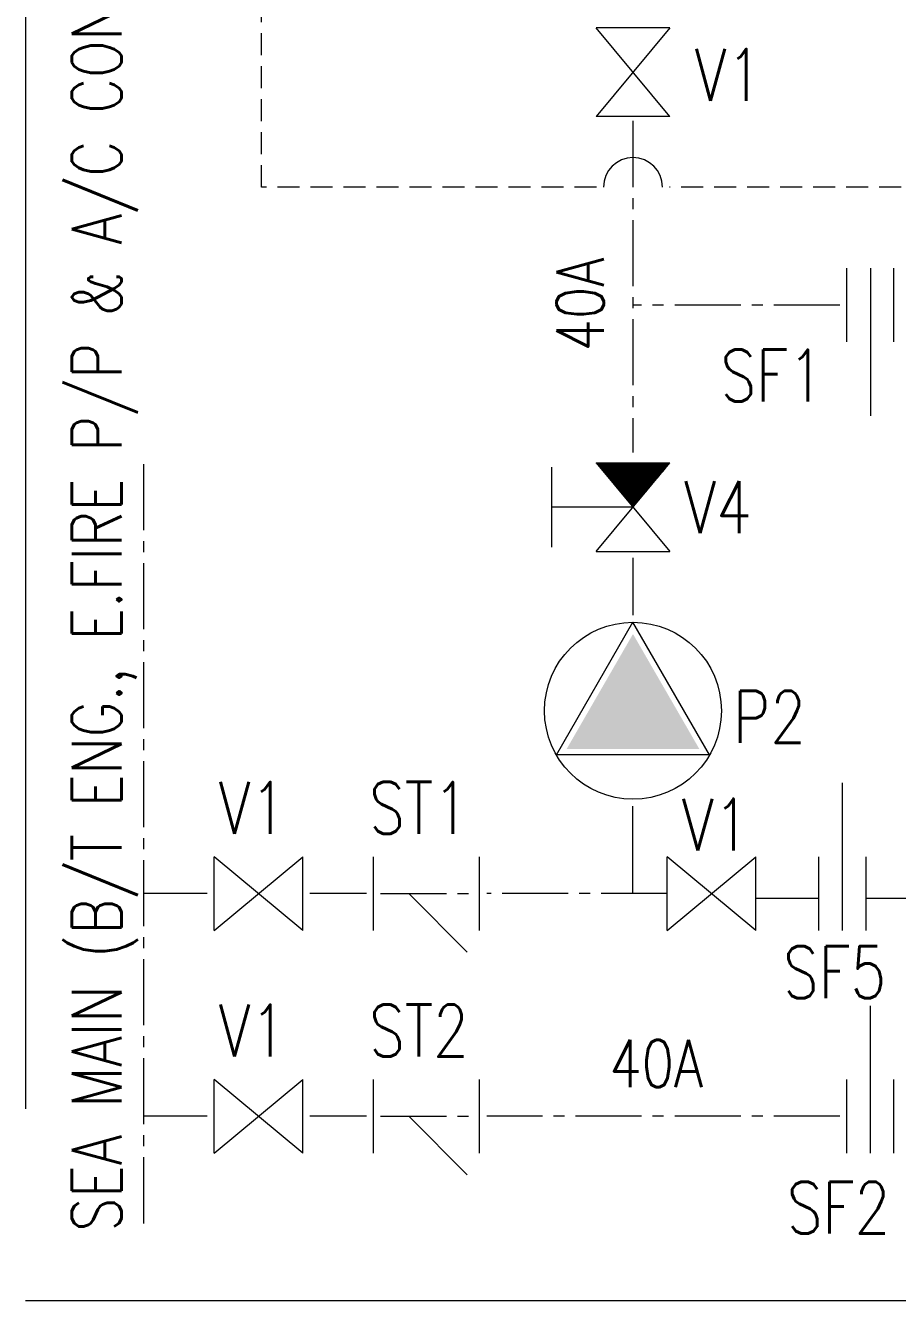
# Model space of a CAD drawing. Extents: x 475189 to 476029, y 1007718 to 1008015.
# Drawn here: x 475864.3 to 475884.11, y 1007822.85 to 1007851.82 of the extents above; entities that cross this region are included whole.
import ezdxf
from ezdxf.enums import TextEntityAlignment as Align

# ---------------------------------------------------------------- set-up
doc = ezdxf.new("R2010")
doc.units = 0
doc.header["$LTSCALE"] = 2
doc.header["$MEASUREMENT"] = 0
for name, pattern in [('CENTER2', [1.125, 0.75, -0.125, 0.125, -0.125]), ('DASHDOT', [38.1, 12.7, -6.35, 12.7, -6.35]), ('HIDDEN', [0.375, 0.25, -0.125])]:
    doc.linetypes.add(name, pattern=pattern)
doc.layers.get('0').update_dxf_attribs({"linetype": 'CONTINUOUS', "lineweight": 0})
doc.layers.add('R.B', color=6, linetype='CONTINUOUS', lineweight=0)
doc.layers.add('TEXT', color=1, linetype='CONTINUOUS', lineweight=0)
doc.styles.add('ROMANS', font='ROMANS.SHX')
doc.styles.add('XT03_5', font='romans', dxfattribs={"width": 0.6, "height": 87.5})

# ---------------------------------------------------------------- blocks, each defined once
blk = doc.blocks.new('EXISTING')
at = {"color": 8, "linetype": 'HIDDEN'}
for p, q in [((475869.658, 1007848.144), (475869.658, 1007898.702)), ((475877.271, 1007848.144), (475869.658, 1007848.144)), ((475894.694, 1007848.144), (475878.933, 1007848.144))]:
    blk.add_line(p, q, dxfattribs=at)
at = {"color": 8, "linetype": 'DASHDOT'}
for p, q in [((475864.297, 1007890.704), (475864.297, 1007822.851)), ((475864.297, 1007822.851), (475936.981, 1007822.851))]:
    blk.add_line(p, q, dxfattribs=at)
at = {"color": 8}
for p, q in [((475878.939, 1007851.763), (475877.264, 1007851.763)), ((475878.939, 1007849.752), (475877.264, 1007851.763)), ((475878.939, 1007851.763), (475877.264, 1007849.752)), ((475878.939, 1007849.752), (475877.264, 1007849.752)), ((475882.96, 1007844.626), (475882.96, 1007846.301)), ((475883.496, 1007846.301), (475883.496, 1007842.951)), ((475884.032, 1007844.626), (475884.032, 1007846.301)), ((475876.252, 1007841.782), (475876.252, 1007839.965)), ((475877.264, 1007841.878), (475878.939, 1007841.878)), ((475877.264, 1007841.878), (475878.939, 1007839.868)), ((475877.264, 1007839.868), (475878.939, 1007841.878)), ((475878.102, 1007840.873), (475876.252, 1007840.873)), ((475877.264, 1007839.868), (475878.939, 1007839.868)), ((475878.102, 1007839.726), (475878.102, 1007838.421)), ((475876.361, 1007835.244), (475878.102, 1007838.26)), ((475879.843, 1007835.244), (475878.102, 1007838.26)), ((475879.843, 1007835.244), (475876.361, 1007835.244)), ((475882.863, 1007831.257), (475882.863, 1007834.608)), ((475878.102, 1007832.095), (475878.102, 1007834.078)), ((475868.586, 1007831.257), (475868.586, 1007832.932)), ((475868.586, 1007831.257), (475870.596, 1007832.932)), ((475870.596, 1007831.257), (475868.586, 1007832.932)), ((475870.596, 1007831.257), (475870.596, 1007832.932)), ((475872.205, 1007831.257), (475872.205, 1007832.932)), ((475874.617, 1007831.257), (475874.617, 1007832.932)), ((475878.88, 1007831.257), (475878.88, 1007832.932)), ((475880.89, 1007831.257), (475878.88, 1007832.932)), ((475878.88, 1007831.257), (475880.89, 1007832.932)), ((475880.89, 1007831.257), (475880.89, 1007832.932)), ((475882.326, 1007831.257), (475882.326, 1007832.932)), ((475883.399, 1007831.257), (475883.399, 1007832.932)), ((475873.009, 1007832.095), (475874.336, 1007830.768)), ((475880.89, 1007831.991), (475882.326, 1007831.991)), ((475883.399, 1007831.991), (475884.837, 1007831.991)), ((475883.496, 1007826.197), (475883.496, 1007829.548)), ((475868.586, 1007826.197), (475868.586, 1007827.873)), ((475868.586, 1007826.197), (475870.596, 1007827.873)), ((475870.596, 1007826.197), (475868.586, 1007827.873)), ((475870.596, 1007826.197), (475870.596, 1007827.873)), ((475872.205, 1007826.197), (475872.205, 1007827.873)), ((475874.617, 1007826.197), (475874.617, 1007827.873)), ((475882.96, 1007826.197), (475882.96, 1007827.873)), ((475884.032, 1007826.197), (475884.032, 1007827.873)), ((475873.009, 1007827.035), (475874.336, 1007825.708))]:
    blk.add_line(p, q, dxfattribs=at)
at = {"color": 8, "linetype": 'CENTER2'}
for p, q in [((475878.102, 1007849.647), (475878.102, 1007842.114)), ((475882.799, 1007845.464), (475878.102, 1007845.464)), ((475866.978, 1007841.854), (475866.978, 1007824.459)), ((475868.425, 1007832.095), (475866.978, 1007832.095)), ((475872.044, 1007832.095), (475870.757, 1007832.095)), ((475872.365, 1007832.095), (475874.456, 1007832.095)), ((475878.88, 1007832.095), (475874.778, 1007832.095)), ((475868.425, 1007827.035), (475866.978, 1007827.035)), ((475872.044, 1007827.035), (475870.757, 1007827.035)), ((475872.365, 1007827.035), (475874.456, 1007827.035)), ((475882.799, 1007827.035), (475874.778, 1007827.035))]:
    blk.add_line(p, q, dxfattribs=at)
at = {"color": 8, "linetype": 'Continuous'}
for p, q in [((475877.266, 1007841.876), (475877.269, 1007841.878)), ((475877.269, 1007841.873), (475877.275, 1007841.878)), ((475877.272, 1007841.869), (475877.281, 1007841.878)), ((475877.274, 1007841.866), (475877.287, 1007841.878)), ((475877.277, 1007841.863), (475877.293, 1007841.878)), ((475877.28, 1007841.86), (475877.299, 1007841.878)), ((475877.282, 1007841.856), (475877.305, 1007841.878)), ((475877.285, 1007841.853), (475877.31, 1007841.878)), ((475877.288, 1007841.85), (475877.316, 1007841.878)), ((475877.291, 1007841.847), (475877.322, 1007841.878)), ((475877.293, 1007841.843), (475877.328, 1007841.878)), ((475877.296, 1007841.84), (475877.334, 1007841.878)), ((475877.299, 1007841.837), (475877.34, 1007841.878)), ((475877.301, 1007841.834), (475877.346, 1007841.878)), ((475877.304, 1007841.831), (475877.352, 1007841.878)), ((475877.307, 1007841.827), (475877.358, 1007841.878)), ((475877.309, 1007841.824), (475877.364, 1007841.878)), ((475877.312, 1007841.821), (475877.37, 1007841.878)), ((475877.315, 1007841.818), (475877.376, 1007841.878)), ((475877.317, 1007841.814), (475877.382, 1007841.878)), ((475877.32, 1007841.811), (475877.387, 1007841.878)), ((475877.323, 1007841.808), (475877.393, 1007841.878)), ((475877.326, 1007841.805), (475877.399, 1007841.878)), ((475877.328, 1007841.801), (475877.405, 1007841.878)), ((475877.331, 1007841.798), (475877.411, 1007841.878)), ((475877.334, 1007841.795), (475877.417, 1007841.878)), ((475877.336, 1007841.792), (475877.423, 1007841.878)), ((475877.339, 1007841.789), (475877.429, 1007841.878)), ((475877.342, 1007841.785), (475877.435, 1007841.878)), ((475877.344, 1007841.782), (475877.441, 1007841.878)), ((475877.347, 1007841.779), (475877.447, 1007841.878)), ((475877.35, 1007841.776), (475877.453, 1007841.878)), ((475877.352, 1007841.772), (475877.459, 1007841.878)), ((475877.355, 1007841.769), (475877.464, 1007841.878)), ((475877.358, 1007841.766), (475877.47, 1007841.878)), ((475877.361, 1007841.763), (475877.476, 1007841.878)), ((475877.363, 1007841.759), (475877.482, 1007841.878)), ((475877.366, 1007841.756), (475877.488, 1007841.878)), ((475877.369, 1007841.753), (475877.494, 1007841.878)), ((475877.371, 1007841.75), (475877.5, 1007841.878)), ((475877.374, 1007841.747), (475877.506, 1007841.878)), ((475877.377, 1007841.743), (475877.512, 1007841.878)), ((475877.379, 1007841.74), (475877.518, 1007841.878)), ((475877.382, 1007841.737), (475877.524, 1007841.878)), ((475877.385, 1007841.734), (475877.53, 1007841.878)), ((475877.387, 1007841.73), (475877.536, 1007841.878)), ((475877.39, 1007841.727), (475877.541, 1007841.878)), ((475877.393, 1007841.724), (475877.547, 1007841.878)), ((475877.396, 1007841.721), (475877.553, 1007841.878)), ((475877.398, 1007841.717), (475877.559, 1007841.878)), ((475877.401, 1007841.714), (475877.565, 1007841.878)), ((475877.404, 1007841.711), (475877.571, 1007841.878)), ((475877.406, 1007841.708), (475877.577, 1007841.878)), ((475877.409, 1007841.705), (475877.583, 1007841.878)), ((475877.412, 1007841.701), (475877.589, 1007841.878)), ((475877.414, 1007841.698), (475877.595, 1007841.878)), ((475877.417, 1007841.695), (475877.601, 1007841.878)), ((475877.42, 1007841.692), (475877.607, 1007841.878)), ((475877.422, 1007841.688), (475877.613, 1007841.878)), ((475877.425, 1007841.685), (475877.618, 1007841.878)), ((475877.428, 1007841.682), (475877.624, 1007841.878)), ((475877.431, 1007841.679), (475877.63, 1007841.878)), ((475877.433, 1007841.675), (475877.636, 1007841.878)), ((475877.436, 1007841.672), (475877.642, 1007841.878)), ((475877.439, 1007841.669), (475877.648, 1007841.878)), ((475877.441, 1007841.666), (475877.654, 1007841.878)), ((475877.444, 1007841.663), (475877.66, 1007841.878)), ((475877.447, 1007841.659), (475877.666, 1007841.878)), ((475877.449, 1007841.656), (475877.672, 1007841.878)), ((475877.452, 1007841.653), (475877.678, 1007841.878)), ((475877.455, 1007841.65), (475877.684, 1007841.878)), ((475877.457, 1007841.646), (475877.69, 1007841.878)), ((475877.46, 1007841.643), (475877.695, 1007841.878)), ((475877.463, 1007841.64), (475877.701, 1007841.878)), ((475877.466, 1007841.637), (475877.707, 1007841.878)), ((475877.468, 1007841.633), (475877.713, 1007841.878)), ((475877.471, 1007841.63), (475877.719, 1007841.878)), ((475877.474, 1007841.627), (475877.725, 1007841.878)), ((475877.476, 1007841.624), (475877.731, 1007841.878)), ((475877.479, 1007841.621), (475877.737, 1007841.878)), ((475877.482, 1007841.617), (475877.743, 1007841.878)), ((475877.484, 1007841.614), (475877.749, 1007841.878)), ((475877.487, 1007841.611), (475877.755, 1007841.878)), ((475877.49, 1007841.608), (475877.761, 1007841.878)), ((475877.492, 1007841.604), (475877.767, 1007841.878)), ((475877.495, 1007841.601), (475877.772, 1007841.878)), ((475877.498, 1007841.598), (475877.778, 1007841.878)), ((475877.501, 1007841.595), (475877.784, 1007841.878)), ((475877.503, 1007841.591), (475877.79, 1007841.878)), ((475877.506, 1007841.588), (475877.796, 1007841.878)), ((475877.509, 1007841.585), (475877.802, 1007841.878)), ((475877.511, 1007841.582), (475877.808, 1007841.878)), ((475877.514, 1007841.579), (475877.814, 1007841.878)), ((475877.517, 1007841.575), (475877.82, 1007841.878)), ((475877.519, 1007841.572), (475877.826, 1007841.878)), ((475877.522, 1007841.569), (475877.832, 1007841.878)), ((475877.525, 1007841.566), (475877.838, 1007841.878)), ((475877.527, 1007841.562), (475877.844, 1007841.878)), ((475877.53, 1007841.559), (475877.849, 1007841.878)), ((475877.533, 1007841.556), (475877.855, 1007841.878)), ((475877.536, 1007841.553), (475877.861, 1007841.878)), ((475877.538, 1007841.549), (475877.867, 1007841.878)), ((475877.541, 1007841.546), (475877.873, 1007841.878)), ((475877.544, 1007841.543), (475877.879, 1007841.878)), ((475877.546, 1007841.54), (475877.885, 1007841.878)), ((475877.549, 1007841.537), (475877.891, 1007841.878)), ((475877.552, 1007841.533), (475877.897, 1007841.878)), ((475877.554, 1007841.53), (475877.903, 1007841.878)), ((475877.557, 1007841.527), (475877.909, 1007841.878)), ((475877.56, 1007841.524), (475877.915, 1007841.878)), ((475877.562, 1007841.52), (475877.921, 1007841.878)), ((475877.565, 1007841.517), (475877.926, 1007841.878)), ((475877.568, 1007841.514), (475877.932, 1007841.878)), ((475877.571, 1007841.511), (475877.938, 1007841.878)), ((475877.573, 1007841.507), (475877.944, 1007841.878)), ((475877.576, 1007841.504), (475877.95, 1007841.878)), ((475877.579, 1007841.501), (475877.956, 1007841.878)), ((475877.581, 1007841.498), (475877.962, 1007841.878)), ((475877.584, 1007841.495), (475877.968, 1007841.878)), ((475877.587, 1007841.491), (475877.974, 1007841.878)), ((475877.589, 1007841.488), (475877.98, 1007841.878)), ((475877.592, 1007841.485), (475877.986, 1007841.878)), ((475877.595, 1007841.482), (475877.992, 1007841.878)), ((475877.597, 1007841.478), (475877.998, 1007841.878)), ((475877.6, 1007841.475), (475878.003, 1007841.878)), ((475877.603, 1007841.472), (475878.009, 1007841.878)), ((475877.606, 1007841.469), (475878.015, 1007841.878)), ((475877.608, 1007841.465), (475878.021, 1007841.878)), ((475877.611, 1007841.462), (475878.027, 1007841.878)), ((475877.614, 1007841.459), (475878.033, 1007841.878)), ((475877.616, 1007841.456), (475878.039, 1007841.878)), ((475877.619, 1007841.453), (475878.045, 1007841.878)), ((475877.622, 1007841.449), (475878.051, 1007841.878)), ((475877.624, 1007841.446), (475878.057, 1007841.878)), ((475877.627, 1007841.443), (475878.063, 1007841.878)), ((475877.63, 1007841.44), (475878.069, 1007841.878)), ((475877.632, 1007841.436), (475878.075, 1007841.878)), ((475877.635, 1007841.433), (475878.08, 1007841.878)), ((475877.638, 1007841.43), (475878.086, 1007841.878)), ((475877.641, 1007841.427), (475878.092, 1007841.878)), ((475877.643, 1007841.423), (475878.098, 1007841.878)), ((475877.646, 1007841.42), (475878.104, 1007841.878)), ((475877.649, 1007841.417), (475878.11, 1007841.878)), ((475877.651, 1007841.414), (475878.116, 1007841.878)), ((475877.654, 1007841.411), (475878.122, 1007841.878)), ((475877.657, 1007841.407), (475878.128, 1007841.878)), ((475877.659, 1007841.404), (475878.134, 1007841.878)), ((475877.662, 1007841.401), (475878.14, 1007841.878)), ((475877.665, 1007841.398), (475878.146, 1007841.878)), ((475877.667, 1007841.394), (475878.152, 1007841.878)), ((475877.67, 1007841.391), (475878.157, 1007841.878)), ((475877.673, 1007841.388), (475878.163, 1007841.878)), ((475877.676, 1007841.385), (475878.169, 1007841.878)), ((475877.678, 1007841.381), (475878.175, 1007841.878)), ((475877.681, 1007841.378), (475878.181, 1007841.878)), ((475877.684, 1007841.375), (475878.187, 1007841.878)), ((475877.686, 1007841.372), (475878.193, 1007841.878)), ((475877.689, 1007841.369), (475878.199, 1007841.878)), ((475877.692, 1007841.365), (475878.205, 1007841.878)), ((475877.694, 1007841.362), (475878.211, 1007841.878)), ((475877.697, 1007841.359), (475878.217, 1007841.878)), ((475877.7, 1007841.356), (475878.223, 1007841.878)), ((475877.702, 1007841.352), (475878.229, 1007841.878)), ((475877.705, 1007841.349), (475878.234, 1007841.878)), ((475877.708, 1007841.346), (475878.24, 1007841.878)), ((475877.711, 1007841.343), (475878.246, 1007841.878)), ((475877.713, 1007841.339), (475878.252, 1007841.878)), ((475877.716, 1007841.336), (475878.258, 1007841.878)), ((475877.719, 1007841.333), (475878.264, 1007841.878)), ((475877.721, 1007841.33), (475878.27, 1007841.878)), ((475877.724, 1007841.327), (475878.276, 1007841.878)), ((475877.727, 1007841.323), (475878.282, 1007841.878)), ((475877.729, 1007841.32), (475878.288, 1007841.878)), ((475877.732, 1007841.317), (475878.294, 1007841.878)), ((475877.735, 1007841.314), (475878.3, 1007841.878)), ((475877.737, 1007841.31), (475878.306, 1007841.878)), ((475877.74, 1007841.307), (475878.311, 1007841.878)), ((475877.743, 1007841.304), (475878.317, 1007841.878)), ((475877.746, 1007841.301), (475878.323, 1007841.878)), ((475877.748, 1007841.297), (475878.329, 1007841.878)), ((475877.751, 1007841.294), (475878.335, 1007841.878)), ((475877.754, 1007841.291), (475878.341, 1007841.878)), ((475877.756, 1007841.288), (475878.347, 1007841.878)), ((475877.759, 1007841.285), (475878.353, 1007841.878)), ((475877.762, 1007841.281), (475878.359, 1007841.878)), ((475877.764, 1007841.278), (475878.365, 1007841.878)), ((475877.767, 1007841.275), (475878.371, 1007841.878)), ((475877.77, 1007841.272), (475878.377, 1007841.878)), ((475877.772, 1007841.268), (475878.383, 1007841.878)), ((475877.775, 1007841.265), (475878.388, 1007841.878)), ((475877.778, 1007841.262), (475878.394, 1007841.878)), ((475877.781, 1007841.259), (475878.4, 1007841.878)), ((475877.783, 1007841.255), (475878.406, 1007841.878)), ((475877.786, 1007841.252), (475878.412, 1007841.878)), ((475877.789, 1007841.249), (475878.418, 1007841.878)), ((475877.791, 1007841.246), (475878.424, 1007841.878)), ((475877.794, 1007841.243), (475878.43, 1007841.878)), ((475877.797, 1007841.239), (475878.436, 1007841.878)), ((475877.799, 1007841.236), (475878.442, 1007841.878)), ((475877.802, 1007841.233), (475878.448, 1007841.878)), ((475877.805, 1007841.23), (475878.454, 1007841.878)), ((475877.807, 1007841.226), (475878.46, 1007841.878)), ((475877.81, 1007841.223), (475878.465, 1007841.878)), ((475877.813, 1007841.22), (475878.471, 1007841.878)), ((475877.816, 1007841.217), (475878.477, 1007841.878)), ((475877.818, 1007841.213), (475878.483, 1007841.878)), ((475877.821, 1007841.21), (475878.489, 1007841.878)), ((475877.824, 1007841.207), (475878.495, 1007841.878)), ((475877.826, 1007841.204), (475878.501, 1007841.878)), ((475877.829, 1007841.201), (475878.507, 1007841.878)), ((475877.832, 1007841.197), (475878.513, 1007841.878)), ((475877.834, 1007841.194), (475878.519, 1007841.878)), ((475877.837, 1007841.191), (475878.525, 1007841.878)), ((475877.84, 1007841.188), (475878.531, 1007841.878)), ((475877.842, 1007841.184), (475878.537, 1007841.878)), ((475877.845, 1007841.181), (475878.542, 1007841.878)), ((475877.848, 1007841.178), (475878.548, 1007841.878)), ((475877.851, 1007841.175), (475878.554, 1007841.878)), ((475877.853, 1007841.171), (475878.56, 1007841.878)), ((475877.856, 1007841.168), (475878.566, 1007841.878)), ((475877.859, 1007841.165), (475878.572, 1007841.878)), ((475877.861, 1007841.162), (475878.578, 1007841.878)), ((475877.864, 1007841.159), (475878.584, 1007841.878)), ((475877.867, 1007841.155), (475878.59, 1007841.878)), ((475877.869, 1007841.152), (475878.596, 1007841.878)), ((475877.872, 1007841.149), (475878.602, 1007841.878)), ((475877.875, 1007841.146), (475878.608, 1007841.878)), ((475877.877, 1007841.142), (475878.614, 1007841.878)), ((475877.88, 1007841.139), (475878.619, 1007841.878)), ((475877.883, 1007841.136), (475878.625, 1007841.878)), ((475877.886, 1007841.133), (475878.631, 1007841.878)), ((475877.888, 1007841.129), (475878.637, 1007841.878)), ((475877.891, 1007841.126), (475878.643, 1007841.878)), ((475877.894, 1007841.123), (475878.649, 1007841.878)), ((475877.896, 1007841.12), (475878.655, 1007841.878)), ((475877.899, 1007841.117), (475878.661, 1007841.878)), ((475877.902, 1007841.113), (475878.667, 1007841.878)), ((475877.904, 1007841.11), (475878.673, 1007841.878)), ((475877.907, 1007841.107), (475878.679, 1007841.878)), ((475877.91, 1007841.104), (475878.685, 1007841.878)), ((475877.912, 1007841.1), (475878.691, 1007841.878)), ((475877.915, 1007841.097), (475878.696, 1007841.878)), ((475877.918, 1007841.094), (475878.702, 1007841.878)), ((475877.921, 1007841.091), (475878.708, 1007841.878)), ((475877.923, 1007841.087), (475878.714, 1007841.878)), ((475877.926, 1007841.084), (475878.72, 1007841.878)), ((475877.929, 1007841.081), (475878.726, 1007841.878)), ((475877.931, 1007841.078), (475878.732, 1007841.878)), ((475877.934, 1007841.075), (475878.738, 1007841.878)), ((475877.937, 1007841.071), (475878.744, 1007841.878)), ((475877.939, 1007841.068), (475878.75, 1007841.878)), ((475877.942, 1007841.065), (475878.756, 1007841.878)), ((475877.945, 1007841.062), (475878.762, 1007841.878)), ((475877.947, 1007841.058), (475878.768, 1007841.878)), ((475877.95, 1007841.055), (475878.773, 1007841.878)), ((475877.953, 1007841.052), (475878.779, 1007841.878)), ((475877.956, 1007841.049), (475878.785, 1007841.878)), ((475877.958, 1007841.045), (475878.791, 1007841.878)), ((475877.961, 1007841.042), (475878.797, 1007841.878)), ((475877.964, 1007841.039), (475878.803, 1007841.878)), ((475877.966, 1007841.036), (475878.809, 1007841.878)), ((475877.969, 1007841.033), (475878.815, 1007841.878)), ((475877.972, 1007841.029), (475878.821, 1007841.878)), ((475877.974, 1007841.026), (475878.827, 1007841.878)), ((475877.977, 1007841.023), (475878.833, 1007841.878)), ((475877.98, 1007841.02), (475878.839, 1007841.878)), ((475877.982, 1007841.016), (475878.845, 1007841.878)), ((475877.985, 1007841.013), (475878.85, 1007841.878)), ((475877.988, 1007841.01), (475878.856, 1007841.878)), ((475877.991, 1007841.007), (475878.862, 1007841.878)), ((475877.993, 1007841.003), (475878.868, 1007841.878)), ((475877.996, 1007841), (475878.874, 1007841.878)), ((475877.999, 1007840.997), (475878.88, 1007841.878)), ((475878.001, 1007840.994), (475878.886, 1007841.878)), ((475878.004, 1007840.991), (475878.892, 1007841.878)), ((475878.007, 1007840.987), (475878.898, 1007841.878)), ((475878.009, 1007840.984), (475878.904, 1007841.878)), ((475878.012, 1007840.981), (475878.91, 1007841.878)), ((475878.015, 1007840.978), (475878.916, 1007841.878)), ((475878.017, 1007840.974), (475878.922, 1007841.878)), ((475878.02, 1007840.971), (475878.927, 1007841.878)), ((475878.023, 1007840.968), (475878.933, 1007841.878)), ((475878.026, 1007840.965), (475878.939, 1007841.878)), ((475878.028, 1007840.961), (475878.911, 1007841.844)), ((475878.031, 1007840.958), (475878.881, 1007841.808)), ((475878.034, 1007840.955), (475878.851, 1007841.773)), ((475878.036, 1007840.952), (475878.822, 1007841.737)), ((475878.039, 1007840.949), (475878.792, 1007841.702)), ((475878.042, 1007840.945), (475878.762, 1007841.666)), ((475878.044, 1007840.942), (475878.733, 1007841.63)), ((475878.047, 1007840.939), (475878.703, 1007841.595)), ((475878.05, 1007840.936), (475878.674, 1007841.559)), ((475878.052, 1007840.932), (475878.644, 1007841.524)), ((475878.055, 1007840.929), (475878.614, 1007841.488)), ((475878.058, 1007840.926), (475878.585, 1007841.453)), ((475878.061, 1007840.923), (475878.555, 1007841.417)), ((475878.063, 1007840.919), (475878.525, 1007841.382)), ((475878.066, 1007840.916), (475878.496, 1007841.346)), ((475878.069, 1007840.913), (475878.466, 1007841.311)), ((475878.071, 1007840.91), (475878.437, 1007841.275)), ((475878.074, 1007840.907), (475878.407, 1007841.24)), ((475878.077, 1007840.903), (475878.377, 1007841.204)), ((475878.079, 1007840.9), (475878.348, 1007841.168)), ((475878.082, 1007840.897), (475878.318, 1007841.133)), ((475878.085, 1007840.894), (475878.289, 1007841.097)), ((475878.087, 1007840.89), (475878.259, 1007841.062)), ((475878.09, 1007840.887), (475878.229, 1007841.026)), ((475878.093, 1007840.884), (475878.2, 1007840.991)), ((475878.096, 1007840.881), (475878.17, 1007840.955)), ((475878.098, 1007840.877), (475878.14, 1007840.92)), ((475878.101, 1007840.874), (475878.111, 1007840.884))]:
    blk.add_line(p, q, dxfattribs=at)
at = {"color": 8}
blk.add_circle((475878.102, 1007836.249), 2.01, dxfattribs=at)
blk.add_arc((475878.102, 1007848.144), 0.67, 0, 180, dxfattribs=at)
blk.add_solid([(475878.102, 1007837.992), (475879.611, 1007835.378), (475876.593, 1007835.378)], dxfattribs=at)
at = {"color": 8, "style": 'ROMANS', "width": 0.8}
for s, height, p in [('SEA MAIN (B/T ENG., E.FIRE P/P & A/C COND)', 1.12581, (475866.476, 1007824.416)), ('40A', 1.0722, (475877.439, 1007844.41))]:
    blk.add_text(s, height=height, rotation=90, dxfattribs=at).set_placement(p)
for s, height, p in [('V1', 1.1794, (475879.503, 1007850.103)), ('SF1', 1.1794, (475880.091, 1007843.275)), ('V4', 1.1794, (475879.264, 1007840.286)), ('P2', 1.1794, (475880.372, 1007835.52)), ('V1', 1.1794, (475868.685, 1007833.454)), ('ST1', 1.1794, (475872.105, 1007833.454)), ('V1', 1.1794, (475879.211, 1007833.071)), ('SF5', 1.1794, (475881.511, 1007829.718)), ('V1', 1.1794, (475868.685, 1007828.394)), ('ST2', 1.1794, (475872.105, 1007828.394)), ('40A', 1.0722, (475877.563, 1007827.698)), ('SF2', 1.1794, (475881.6, 1007824.371))]:
    blk.add_text(s, height=height, dxfattribs=at).set_placement(p)
at = {"color": 8, "linetype": 'ByBlock', "style": 'ROMANS'}
for tag, height, width, p in [('DIRECTION', 0.536, 0.85, (475672.394, 1007828.239)), ('DN', 1.072, 0.708333, (475752.552, 1007802.238))]:
    blk.add_attdef(tag, text='', height=height, dxfattribs=dict(at, width=width)).set_placement(p, align=Align.MIDDLE_RIGHT)
at = {"color": 8, "style": 'XT03_5', "text_generation_flag": 4, "width": 0.6, "flags": 9}
for p, rotation in [((475706.595, 1007775.576), 270), ((475708.817, 1007766.103), 90)]:
    blk.add_attdef('KEYWORD', p, '', height=0.0375, rotation=rotation, dxfattribs=at)
at = {"color": 8, "style": 'XT03_5', "width": 0.6, "flags": 9}
for p, rotation in [((475708.817, 1007775.576), 270), ((475706.595, 1007766.103), 90)]:
    blk.add_attdef('KEYWORD', p, '', height=0.0375, rotation=rotation, dxfattribs=at)
at = {"layer": 'TEXT', "color": 8, "style": 'ROMANS', "width": 0.85, "flags": 8}
blk.add_attdef('WTD', text='', height=1.072, rotation=180, dxfattribs=at).set_placement((475705.173, 1007794.2), align=Align.MIDDLE_CENTER)
blk.add_attdef('WTD', text='', height=1.072, dxfattribs=at).set_placement((475731.4, 1007752.462), align=Align.MIDDLE_CENTER)

msp = doc.modelspace()

# ---------------------------------------------------------------- block references
at = {"layer": 'R.B'}
msp.add_blockref('EXISTING', (0, 0), dxfattribs=at)

doc.saveas('drawing.dxf')
